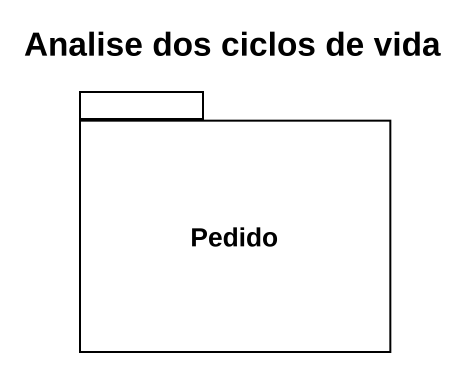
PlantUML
@startuml
title Analise dos ciclos de vida
package Pedido {
}
@enduml
